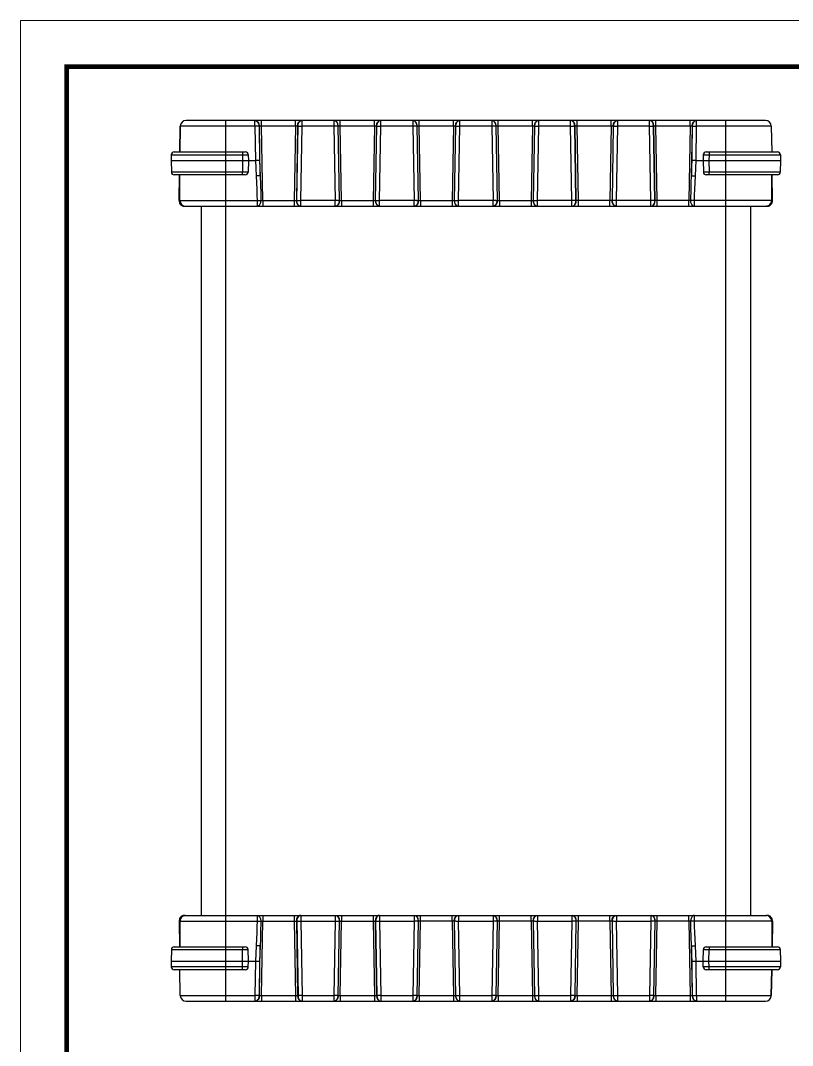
# Model space of a CAD drawing. Extents: x 2468 to 2936, y 274 to 599.
# Drawn here: x 2468.1 to 2603.1, y 419.9 to 599.2 of the extents above; entities that cross this region are included whole.
import ezdxf

# ---------------------------------------------------------------- set-up
doc = ezdxf.new("R2010")
doc.units = 0
doc.header["$LTSCALE"] = 30.734
doc.layers.get('0').update_dxf_attribs({"linetype": 'CONTINUOUS'})
doc.layers.add('from', color=7, linetype='CONTINUOUS', lineweight=13)

msp = doc.modelspace()

# ---------------------------------------------------------------- linework, layer by layer
at = {"color": 7, "linetype": 'Continuous'}
for p, q in [((2598.357, 581.674), (2497.066, 581.674)), ((2504.011, 427.674), (2504.011, 581.674)), ((2509.114, 581.674), (2509.329, 581.626)), ((2509.114, 580.691), (2509.114, 581.674)), ((2510.235, 580.691), (2510.235, 581.674)), ((2516.22, 580.691), (2516.22, 581.674)), ((2517.342, 580.691), (2517.342, 581.674)), ((2522.907, 581.674), (2523.029, 581.659)), ((2522.907, 581.674), (2522.907, 580.691)), ((2524.029, 580.691), (2524.029, 581.674)), ((2530.014, 580.691), (2530.014, 581.674)), ((2531.135, 580.691), (2531.135, 581.674)), ((2536.701, 581.674), (2536.701, 580.691)), ((2537.822, 580.691), (2537.822, 581.674)), ((2543.807, 580.691), (2543.807, 581.674)), ((2544.928, 580.691), (2544.928, 581.674)), ((2550.494, 581.674), (2550.494, 580.691)), ((2551.615, 580.691), (2551.615, 581.674)), ((2557.6, 580.691), (2557.6, 581.674)), ((2558.721, 580.691), (2558.721, 581.674)), ((2564.408, 581.659), (2564.287, 581.674)), ((2564.287, 580.691), (2564.287, 581.674)), ((2565.409, 580.691), (2565.409, 581.674)), ((2571.393, 580.691), (2571.393, 581.674)), ((2572.515, 580.691), (2572.515, 581.674)), ((2578.201, 581.659), (2578.081, 581.674)), ((2578.081, 580.691), (2578.081, 581.674)), ((2579.202, 580.691), (2579.202, 581.674)), ((2585.187, 580.691), (2585.187, 581.674)), ((2586.308, 580.691), (2586.308, 581.674)), ((2591.411, 427.674), (2591.411, 581.674)), ((2495.987, 576.174), (2496.066, 580.691)), ((2496.066, 580.691), (2495.987, 576.174)), ((2509.114, 580.691), (2496.066, 580.691)), ((2509.114, 580.691), (2509.219, 574.674)), ((2509.882, 580.698), (2509.615, 580.698)), ((2509.821, 580.698), (2509.926, 574.692)), ((2510.033, 572.015), (2509.882, 580.698)), ((2516.22, 580.691), (2510.235, 580.691)), ((2510.462, 567.691), (2510.235, 580.691)), ((2516.22, 580.691), (2515.993, 567.691)), ((2516.574, 580.698), (2516.347, 567.698)), ((2516.408, 567.698), (2516.635, 580.698)), ((2517.115, 567.691), (2517.342, 580.691)), ((2522.907, 580.691), (2517.342, 580.691)), ((2522.907, 580.691), (2523.134, 567.691)), ((2523.675, 580.698), (2523.407, 580.698)), ((2523.614, 580.698), (2523.841, 567.698)), ((2523.902, 567.698), (2523.675, 580.698)), ((2530.014, 580.691), (2524.029, 580.691)), ((2524.256, 567.691), (2524.029, 580.691)), ((2530.014, 580.691), (2529.787, 567.691)), ((2530.367, 580.698), (2530.14, 567.698)), ((2530.201, 567.698), (2530.428, 580.698)), ((2530.908, 567.691), (2531.135, 580.691)), ((2536.701, 580.691), (2531.135, 580.691)), ((2536.701, 580.691), (2536.928, 567.691)), ((2537.468, 580.698), (2537.201, 580.698)), ((2537.408, 580.698), (2537.635, 567.698)), ((2537.695, 567.698), (2537.468, 580.698)), ((2543.807, 580.691), (2537.822, 580.691)), ((2538.049, 567.691), (2537.822, 580.691)), ((2543.807, 580.691), (2543.58, 567.691)), ((2544.161, 580.698), (2543.934, 567.698)), ((2543.994, 567.698), (2544.221, 580.698)), ((2544.701, 567.691), (2544.928, 580.691)), ((2550.494, 580.691), (2544.928, 580.691)), ((2550.494, 580.691), (2550.721, 567.691)), ((2551.262, 580.698), (2550.994, 580.698)), ((2551.201, 580.698), (2551.428, 567.698)), ((2551.489, 567.698), (2551.262, 580.698)), ((2557.6, 580.691), (2551.615, 580.691)), ((2551.842, 567.691), (2551.615, 580.691)), ((2557.6, 580.691), (2557.373, 567.691)), ((2557.954, 580.698), (2557.727, 567.698)), ((2557.788, 567.698), (2558.015, 580.698)), ((2558.495, 567.691), (2558.721, 580.691)), ((2564.287, 580.691), (2558.721, 580.691)), ((2564.514, 567.691), (2564.287, 580.691)), ((2565.055, 580.698), (2564.787, 580.698)), ((2565.221, 567.698), (2564.994, 580.698)), ((2565.282, 567.698), (2565.055, 580.698)), ((2571.393, 580.691), (2565.409, 580.691)), ((2565.636, 567.691), (2565.409, 580.691)), ((2571.393, 580.691), (2571.167, 567.691)), ((2571.747, 580.698), (2571.52, 567.698)), ((2571.581, 567.698), (2571.808, 580.698)), ((2572.288, 567.691), (2572.515, 580.691)), ((2578.081, 580.691), (2572.515, 580.691)), ((2578.308, 567.691), (2578.081, 580.691)), ((2578.848, 580.698), (2578.581, 580.698)), ((2579.014, 567.698), (2578.788, 580.698)), ((2579.075, 567.698), (2578.848, 580.698)), ((2585.187, 580.691), (2579.202, 580.691)), ((2579.429, 567.691), (2579.202, 580.691)), ((2585.187, 580.691), (2584.96, 567.691)), ((2585.54, 580.698), (2585.389, 572.015)), ((2585.496, 574.692), (2585.601, 580.698)), ((2586.203, 574.674), (2586.308, 580.691)), ((2599.357, 580.691), (2586.308, 580.691)), ((2599.357, 580.691), (2599.435, 576.174)), ((2494.479, 575.682), (2494.461, 574.674)), ((2494.479, 575.682), (2506.944, 575.682)), ((2494.979, 576.174), (2507.444, 576.174)), ((2506.944, 576.174), (2506.944, 575.682)), ((2506.944, 575.682), (2506.961, 574.674)), ((2507.943, 575.682), (2507.961, 574.674)), ((2587.479, 575.682), (2587.461, 574.674)), ((2587.979, 576.174), (2600.444, 576.174)), ((2588.479, 575.682), (2588.461, 574.674)), ((2588.479, 576.174), (2588.479, 575.682)), ((2588.479, 575.682), (2600.943, 575.682)), ((2600.943, 575.682), (2600.961, 574.674)), ((2494.461, 574.674), (2509.219, 574.674)), ((2494.461, 574.674), (2494.496, 572.665)), ((2506.961, 574.674), (2506.926, 572.665)), ((2507.961, 574.674), (2507.926, 572.665)), ((2509.219, 574.674), (2509.326, 571.985)), ((2509.926, 574.692), (2510.033, 572.015)), ((2585.389, 572.015), (2585.496, 574.692)), ((2585.703, 574.687), (2585.496, 574.692)), ((2586.204, 574.674), (2585.703, 574.687)), ((2586.096, 571.985), (2586.204, 574.674)), ((2586.203, 574.674), (2600.961, 574.674)), ((2587.461, 574.674), (2587.496, 572.665)), ((2588.461, 574.674), (2588.496, 572.665)), ((2600.961, 574.674), (2600.926, 572.665)), ((2506.926, 572.665), (2494.496, 572.665)), ((2507.426, 572.174), (2494.996, 572.174)), ((2495.839, 567.691), (2495.917, 572.175)), ((2495.997, 567.668), (2495.974, 572.174)), ((2506.926, 572.174), (2506.926, 572.665)), ((2600.426, 572.174), (2587.996, 572.174)), ((2600.926, 572.665), (2588.496, 572.665)), ((2588.496, 572.174), (2588.496, 572.665)), ((2599.425, 567.668), (2599.448, 572.174)), ((2599.583, 567.691), (2599.505, 572.175)), ((2585.278, 567.698), (2585.33, 569.716)), ((2495.997, 567.668), (2509.51, 567.668)), ((2496.638, 566.748), (2496.899, 566.674)), ((2496.839, 566.674), (2598.584, 566.674)), ((2499.711, 566.674), (2499.711, 442.674)), ((2509.51, 567.668), (2509.51, 566.674)), ((2510.462, 567.691), (2515.993, 567.691)), ((2510.462, 567.691), (2510.462, 566.674)), ((2515.993, 567.691), (2515.993, 566.674)), ((2517.115, 566.674), (2516.893, 566.724)), ((2523.134, 567.691), (2517.115, 567.691)), ((2517.115, 566.674), (2517.115, 567.691)), ((2523.134, 566.674), (2523.134, 567.691)), ((2523.356, 566.724), (2523.134, 566.674)), ((2523.636, 567.698), (2523.902, 567.698)), ((2524.256, 567.691), (2529.787, 567.691)), ((2524.256, 567.691), (2524.256, 566.674)), ((2529.787, 567.691), (2529.787, 566.674)), ((2530.908, 566.674), (2530.686, 566.724)), ((2536.928, 567.691), (2530.908, 567.691)), ((2530.908, 566.674), (2530.908, 567.691)), ((2536.928, 566.674), (2536.928, 567.691)), ((2537.15, 566.724), (2536.928, 566.674)), ((2537.429, 567.698), (2537.695, 567.698)), ((2538.049, 567.691), (2543.58, 567.691)), ((2538.049, 567.691), (2538.049, 566.674)), ((2543.58, 567.691), (2543.58, 566.674)), ((2544.701, 566.674), (2544.479, 566.724)), ((2550.721, 567.691), (2544.701, 567.691)), ((2544.701, 566.674), (2544.701, 567.691)), ((2550.721, 566.674), (2550.721, 567.691)), ((2550.943, 566.724), (2550.721, 566.674)), ((2551.222, 567.698), (2551.489, 567.698)), ((2551.842, 567.691), (2557.373, 567.691)), ((2551.842, 567.691), (2551.842, 566.674)), ((2557.373, 567.691), (2557.373, 566.674)), ((2558.495, 566.674), (2558.273, 566.724)), ((2564.514, 567.691), (2558.495, 567.691)), ((2558.495, 566.674), (2558.495, 567.691)), ((2564.514, 566.674), (2564.514, 567.691)), ((2564.514, 566.674), (2564.734, 566.723)), ((2565.282, 567.698), (2565.102, 567.698)), ((2571.167, 567.691), (2565.636, 567.691)), ((2565.636, 566.674), (2565.636, 567.691)), ((2571.167, 566.674), (2571.167, 567.691)), ((2572.288, 566.674), (2572.066, 566.724)), ((2578.308, 567.691), (2572.288, 567.691)), ((2572.288, 566.674), (2572.288, 567.691)), ((2578.308, 566.674), (2578.308, 567.691)), ((2578.308, 566.674), (2578.53, 566.724)), ((2579.075, 567.698), (2578.807, 567.698)), ((2584.96, 567.691), (2579.429, 567.691)), ((2579.429, 566.674), (2579.429, 567.691)), ((2584.96, 566.674), (2584.96, 567.691)), ((2599.425, 567.668), (2585.912, 567.668)), ((2585.912, 566.674), (2585.912, 567.668)), ((2595.711, 566.674), (2595.711, 442.674)), ((2598.784, 566.748), (2598.523, 566.674)), ((2599.549, 567.695), (2599.583, 567.691)), ((2495.839, 441.656), (2495.917, 437.173)), ((2495.873, 441.652), (2495.839, 441.656)), ((2495.997, 441.679), (2495.974, 437.174)), ((2495.997, 441.679), (2509.51, 441.679)), ((2496.638, 442.599), (2496.899, 442.674)), ((2496.839, 442.674), (2598.584, 442.674)), ((2509.51, 442.674), (2509.51, 441.679)), ((2510.145, 441.649), (2510.092, 439.632)), ((2510.235, 428.656), (2510.462, 441.656)), ((2510.462, 442.674), (2510.462, 441.656)), ((2510.462, 441.656), (2515.993, 441.656)), ((2515.993, 442.674), (2515.993, 441.656)), ((2515.993, 441.656), (2516.22, 428.656)), ((2516.347, 441.649), (2516.615, 441.65)), ((2516.347, 441.649), (2516.574, 428.649)), ((2516.408, 441.649), (2516.635, 428.649)), ((2517.115, 442.674), (2516.893, 442.623)), ((2517.115, 442.674), (2517.115, 441.656)), ((2517.115, 441.656), (2517.342, 428.656)), ((2517.115, 441.656), (2523.134, 441.656)), ((2523.134, 441.656), (2522.907, 428.656)), ((2523.134, 442.674), (2523.134, 441.656)), ((2523.134, 442.674), (2523.356, 442.623)), ((2523.841, 441.649), (2523.614, 428.649)), ((2523.675, 428.649), (2523.902, 441.649)), ((2524.029, 428.656), (2524.256, 441.656)), ((2524.256, 442.674), (2524.256, 441.656)), ((2524.256, 441.656), (2529.787, 441.656)), ((2529.787, 442.674), (2529.787, 441.656)), ((2529.787, 441.656), (2530.014, 428.656)), ((2530.14, 441.649), (2530.367, 428.649)), ((2530.14, 441.649), (2530.32, 441.649)), ((2530.201, 441.649), (2530.428, 428.649)), ((2530.908, 442.674), (2530.688, 442.624)), ((2530.908, 442.674), (2530.908, 441.656)), ((2530.908, 441.656), (2531.135, 428.656)), ((2530.908, 441.656), (2536.928, 441.656)), ((2536.928, 441.656), (2536.701, 428.656)), ((2536.928, 442.674), (2536.928, 441.656)), ((2536.928, 442.674), (2537.15, 442.623)), ((2537.635, 441.649), (2537.408, 428.649)), ((2537.468, 428.649), (2537.695, 441.649)), ((2537.822, 428.656), (2538.049, 441.656)), ((2538.049, 441.656), (2538.049, 442.674)), ((2543.58, 441.656), (2538.049, 441.656)), ((2543.58, 441.656), (2543.58, 442.674)), ((2543.58, 441.656), (2543.807, 428.656)), ((2544.2, 441.65), (2543.934, 441.649)), ((2543.934, 441.649), (2544.161, 428.649)), ((2544.221, 428.649), (2543.994, 441.649)), ((2544.479, 442.623), (2544.701, 442.674)), ((2544.701, 442.674), (2544.701, 441.656)), ((2544.928, 428.656), (2544.701, 441.656)), ((2544.701, 441.656), (2550.721, 441.656)), ((2550.721, 441.656), (2550.494, 428.656)), ((2550.721, 442.674), (2550.721, 441.656)), ((2550.721, 442.674), (2550.943, 442.623)), ((2551.428, 441.649), (2551.201, 428.649)), ((2551.262, 428.649), (2551.489, 441.649)), ((2551.615, 428.656), (2551.842, 441.656)), ((2551.842, 441.656), (2551.842, 442.674)), ((2557.373, 441.656), (2551.842, 441.656)), ((2557.373, 441.656), (2557.373, 442.674)), ((2557.373, 441.656), (2557.6, 428.656)), ((2557.993, 441.65), (2557.727, 441.649)), ((2557.727, 441.649), (2557.954, 428.649)), ((2558.015, 428.649), (2557.788, 441.649)), ((2558.273, 442.623), (2558.495, 442.674)), ((2558.495, 442.674), (2558.495, 441.656)), ((2558.721, 428.656), (2558.495, 441.656)), ((2558.495, 441.656), (2564.514, 441.656)), ((2564.514, 441.656), (2564.287, 428.656)), ((2564.514, 442.674), (2564.514, 441.656)), ((2564.514, 442.674), (2564.736, 442.623)), ((2565.221, 441.649), (2564.994, 428.649)), ((2565.055, 428.649), (2565.282, 441.649)), ((2565.409, 428.656), (2565.636, 441.656)), ((2565.636, 441.656), (2565.636, 442.674)), ((2571.167, 441.656), (2565.636, 441.656)), ((2571.167, 441.656), (2571.167, 442.674)), ((2571.167, 441.656), (2571.393, 428.656)), ((2571.787, 441.65), (2571.52, 441.649)), ((2571.52, 441.649), (2571.747, 428.649)), ((2571.808, 428.649), (2571.581, 441.649)), ((2572.066, 442.623), (2572.288, 442.674)), ((2572.288, 442.674), (2572.288, 441.656)), ((2572.515, 428.656), (2572.288, 441.656)), ((2572.288, 441.656), (2578.308, 441.656)), ((2578.308, 441.656), (2578.081, 428.656)), ((2578.308, 442.674), (2578.308, 441.656)), ((2578.308, 442.674), (2578.53, 442.623)), ((2579.014, 441.649), (2578.788, 428.649)), ((2578.848, 428.649), (2579.075, 441.649)), ((2579.202, 428.656), (2579.429, 441.656)), ((2579.429, 441.656), (2579.429, 442.674)), ((2584.96, 441.656), (2579.429, 441.656)), ((2584.96, 441.656), (2584.96, 442.674)), ((2584.96, 441.656), (2585.187, 428.656)), ((2585.912, 441.679), (2585.912, 442.674)), ((2599.425, 441.679), (2585.912, 441.679)), ((2598.784, 442.599), (2598.523, 442.674)), ((2599.425, 441.679), (2599.448, 437.174)), ((2599.583, 441.656), (2599.505, 437.173)), ((2494.496, 436.682), (2494.461, 434.674)), ((2494.496, 436.682), (2506.926, 436.682)), ((2494.996, 437.174), (2507.426, 437.174)), ((2506.926, 437.174), (2506.926, 436.682)), ((2506.961, 434.674), (2506.926, 436.682)), ((2507.961, 434.674), (2507.926, 436.682)), ((2509.326, 437.363), (2509.219, 434.674)), ((2509.882, 428.649), (2510.033, 437.333)), ((2510.033, 437.333), (2509.926, 434.655)), ((2585.389, 437.333), (2585.54, 428.649)), ((2585.496, 434.655), (2585.389, 437.333)), ((2586.204, 434.674), (2586.096, 437.363)), ((2587.461, 434.674), (2587.496, 436.682)), ((2587.996, 437.174), (2600.426, 437.174)), ((2588.461, 434.674), (2588.496, 436.682)), ((2588.496, 437.174), (2588.496, 436.682)), ((2588.496, 436.682), (2600.926, 436.682)), ((2600.926, 436.682), (2600.961, 434.674)), ((2494.461, 434.674), (2494.479, 433.665)), ((2494.461, 434.674), (2509.219, 434.674)), ((2506.944, 433.665), (2506.961, 434.674)), ((2507.943, 433.665), (2507.961, 434.674)), ((2509.219, 434.674), (2509.114, 428.656)), ((2509.219, 434.674), (2509.719, 434.66)), ((2509.719, 434.66), (2509.926, 434.655)), ((2509.926, 434.655), (2509.821, 428.649)), ((2585.601, 428.649), (2585.496, 434.655)), ((2586.308, 428.656), (2586.203, 434.674)), ((2586.203, 434.674), (2600.961, 434.674)), ((2587.479, 433.665), (2587.461, 434.674)), ((2588.479, 433.665), (2588.461, 434.674)), ((2600.961, 434.674), (2600.943, 433.665)), ((2506.944, 433.665), (2494.479, 433.665)), ((2507.444, 433.174), (2494.979, 433.174)), ((2496.066, 428.656), (2495.987, 433.174)), ((2506.944, 433.174), (2506.944, 433.665)), ((2600.444, 433.174), (2587.979, 433.174)), ((2588.479, 433.174), (2588.479, 433.665)), ((2600.943, 433.665), (2588.479, 433.665)), ((2599.357, 428.656), (2599.435, 433.174)), ((2599.435, 433.174), (2599.357, 428.656)), ((2496.066, 428.656), (2509.114, 428.656)), ((2509.114, 428.656), (2509.114, 427.674)), ((2510.235, 428.656), (2510.235, 427.674)), ((2510.235, 428.656), (2516.22, 428.656)), ((2516.22, 428.656), (2516.22, 427.674)), ((2516.574, 428.649), (2516.842, 428.65)), ((2517.342, 428.656), (2517.342, 427.674)), ((2517.342, 428.656), (2522.907, 428.656)), ((2522.907, 428.656), (2522.907, 427.674)), ((2524.029, 428.656), (2524.029, 427.674)), ((2524.029, 428.656), (2530.014, 428.656)), ((2530.014, 428.656), (2530.014, 427.674)), ((2530.367, 428.649), (2530.635, 428.65)), ((2531.135, 428.656), (2531.135, 427.674)), ((2531.135, 428.656), (2536.701, 428.656)), ((2536.701, 428.656), (2536.701, 427.674)), ((2537.822, 428.656), (2537.822, 427.674)), ((2537.822, 428.656), (2543.807, 428.656)), ((2543.807, 428.656), (2543.807, 427.674)), ((2544.161, 428.649), (2544.428, 428.65)), ((2544.928, 427.674), (2544.928, 428.656)), ((2544.928, 428.656), (2550.494, 428.656)), ((2550.494, 428.656), (2550.494, 427.674)), ((2551.615, 428.656), (2551.615, 427.674)), ((2551.615, 428.656), (2557.6, 428.656)), ((2557.6, 428.656), (2557.6, 427.674)), ((2557.954, 428.649), (2558.222, 428.65)), ((2558.721, 427.674), (2558.721, 428.656)), ((2558.721, 428.656), (2564.287, 428.656)), ((2564.287, 428.656), (2564.287, 427.674)), ((2565.409, 428.656), (2565.409, 427.674)), ((2565.409, 428.656), (2571.393, 428.656)), ((2571.393, 428.656), (2571.393, 427.674)), ((2571.747, 428.649), (2572.015, 428.65)), ((2572.515, 427.674), (2572.515, 428.656)), ((2572.515, 428.656), (2578.081, 428.656)), ((2578.081, 428.656), (2578.081, 427.674)), ((2579.202, 428.656), (2579.202, 427.674)), ((2579.202, 428.656), (2585.187, 428.656)), ((2585.187, 428.656), (2585.187, 427.674)), ((2585.54, 428.649), (2585.807, 428.65)), ((2586.308, 428.656), (2586.308, 427.674)), ((2586.308, 428.656), (2599.357, 428.656)), ((2497.066, 427.674), (2598.357, 427.674)), ((2517.221, 427.688), (2517.342, 427.674)), ((2531.014, 427.688), (2531.135, 427.674)), ((2572.515, 427.674), (2572.394, 427.689)), ((2586.308, 427.674), (2586.093, 427.721))]:
    msp.add_line(p, q, dxfattribs=at)
for points in [[(2509.882, 580.698), (2509.823, 581.073), (2509.669, 581.389), (2509.441, 581.6), (2509.175, 581.674)], [(2509.329, 581.626), (2509.524, 581.488), (2509.68, 581.273), (2509.782, 581.001), (2509.821, 580.698)], [(2516.574, 580.698), (2516.633, 581.073), (2516.787, 581.389), (2517.014, 581.6), (2517.281, 581.674)], [(2516.635, 580.698), (2516.648, 580.869), (2516.682, 581.034), (2516.735, 581.188), (2516.807, 581.328), (2516.894, 581.448), (2516.994, 581.544)], [(2516.994, 581.544), (2517.104, 581.616), (2517.221, 581.659), (2517.342, 581.674)], [(2523.675, 580.698), (2523.616, 581.073), (2523.462, 581.389), (2523.235, 581.6), (2522.968, 581.674)], [(2523.029, 581.659), (2523.146, 581.615), (2523.257, 581.543)], [(2523.257, 581.543), (2523.356, 581.446), (2523.443, 581.326), (2523.514, 581.187), (2523.567, 581.033), (2523.601, 580.869), (2523.614, 580.698)], [(2530.367, 580.698), (2530.426, 581.073), (2530.58, 581.389), (2530.808, 581.6), (2531.074, 581.674)], [(2530.428, 580.698), (2530.441, 580.869), (2530.475, 581.034), (2530.529, 581.188), (2530.6, 581.328), (2530.687, 581.448), (2530.787, 581.544)], [(2530.787, 581.544), (2530.897, 581.616), (2531.014, 581.659), (2531.135, 581.674)], [(2536.701, 581.674), (2536.822, 581.659), (2536.94, 581.615), (2537.05, 581.543)], [(2537.468, 580.698), (2537.41, 581.073), (2537.255, 581.389), (2537.028, 581.6), (2536.762, 581.674)], [(2537.05, 581.543), (2537.15, 581.446), (2537.236, 581.326), (2537.307, 581.187), (2537.361, 581.033), (2537.394, 580.869), (2537.408, 580.698)], [(2544.161, 580.698), (2544.219, 581.073), (2544.374, 581.389), (2544.601, 581.6), (2544.867, 581.674)], [(2544.221, 580.698), (2544.235, 580.869), (2544.268, 581.034), (2544.322, 581.188), (2544.393, 581.328), (2544.481, 581.448), (2544.58, 581.544)], [(2544.58, 581.544), (2544.691, 581.616), (2544.808, 581.659), (2544.928, 581.674)], [(2550.494, 581.674), (2550.615, 581.659), (2550.733, 581.615), (2550.844, 581.543)], [(2551.262, 580.698), (2551.203, 581.073), (2551.049, 581.389), (2550.821, 581.6), (2550.555, 581.674)], [(2550.844, 581.543), (2550.943, 581.446), (2551.03, 581.326), (2551.101, 581.187), (2551.154, 581.033), (2551.188, 580.869), (2551.201, 580.698)], [(2557.954, 580.698), (2558.013, 581.073), (2558.167, 581.389), (2558.394, 581.6), (2558.661, 581.674)], [(2558.015, 580.698), (2558.028, 580.869), (2558.062, 581.034), (2558.115, 581.188), (2558.187, 581.328), (2558.274, 581.448), (2558.374, 581.544)], [(2558.374, 581.544), (2558.484, 581.616), (2558.601, 581.659), (2558.721, 581.674)], [(2565.055, 580.698), (2564.996, 581.073), (2564.842, 581.389), (2564.615, 581.6), (2564.348, 581.674)], [(2564.635, 581.544), (2564.525, 581.616), (2564.408, 581.659)], [(2564.994, 580.698), (2564.981, 580.869), (2564.947, 581.034), (2564.894, 581.188), (2564.822, 581.328), (2564.735, 581.448), (2564.635, 581.544)], [(2571.747, 580.698), (2571.806, 581.073), (2571.96, 581.389), (2572.187, 581.6), (2572.454, 581.674)], [(2571.808, 580.698), (2571.821, 580.869), (2571.855, 581.034), (2571.908, 581.188), (2571.98, 581.328), (2572.067, 581.448), (2572.167, 581.544)], [(2572.167, 581.544), (2572.277, 581.616), (2572.394, 581.659), (2572.515, 581.674)], [(2578.848, 580.698), (2578.79, 581.073), (2578.635, 581.389), (2578.408, 581.6), (2578.141, 581.674)], [(2578.429, 581.544), (2578.318, 581.616), (2578.201, 581.659)], [(2578.788, 580.698), (2578.774, 580.869), (2578.74, 581.034), (2578.687, 581.188), (2578.615, 581.328), (2578.528, 581.448), (2578.429, 581.544)], [(2585.54, 580.698), (2585.599, 581.073), (2585.754, 581.389), (2585.981, 581.6), (2586.247, 581.674)], [(2585.601, 580.698), (2585.615, 580.869), (2585.648, 581.034), (2585.702, 581.188), (2585.773, 581.328), (2585.861, 581.448), (2585.96, 581.544)], [(2585.96, 581.544), (2586.07, 581.616), (2586.188, 581.659), (2586.308, 581.674)], [(2509.615, 580.698), (2509.374, 580.695), (2509.114, 580.691)], [(2510.235, 580.691), (2510.106, 580.695), (2509.986, 580.698), (2509.882, 580.698)], [(2516.574, 580.698), (2516.47, 580.698), (2516.35, 580.695), (2516.22, 580.691)], [(2516.574, 580.698), (2516.842, 580.698), (2517.083, 580.695), (2517.342, 580.691)], [(2523.407, 580.698), (2523.166, 580.695), (2522.907, 580.691)], [(2524.029, 580.691), (2523.899, 580.695), (2523.779, 580.698), (2523.675, 580.698)], [(2530.367, 580.698), (2530.264, 580.698), (2530.143, 580.695), (2530.014, 580.691)], [(2530.367, 580.698), (2530.635, 580.698), (2530.876, 580.695), (2531.135, 580.691)], [(2537.201, 580.698), (2536.959, 580.695), (2536.701, 580.691)], [(2537.822, 580.691), (2537.693, 580.695), (2537.572, 580.698), (2537.468, 580.698)], [(2544.161, 580.698), (2544.057, 580.698), (2543.937, 580.695), (2543.807, 580.691)], [(2544.161, 580.698), (2544.428, 580.698), (2544.669, 580.695), (2544.928, 580.691)], [(2550.994, 580.698), (2550.753, 580.695), (2550.494, 580.691)], [(2551.615, 580.691), (2551.486, 580.695), (2551.366, 580.698), (2551.262, 580.698)], [(2557.954, 580.698), (2557.85, 580.698), (2557.73, 580.695), (2557.6, 580.691)], [(2557.954, 580.698), (2558.222, 580.698), (2558.463, 580.695), (2558.721, 580.691)], [(2564.287, 580.691), (2564.546, 580.695), (2564.787, 580.698)], [(2565.409, 580.691), (2565.279, 580.695), (2565.159, 580.698), (2565.055, 580.698)], [(2571.747, 580.698), (2571.644, 580.698), (2571.523, 580.695), (2571.393, 580.691)], [(2571.747, 580.698), (2572.015, 580.698), (2572.256, 580.695), (2572.515, 580.691)], [(2578.081, 580.691), (2578.339, 580.695), (2578.581, 580.698)], [(2579.202, 580.691), (2579.072, 580.695), (2578.952, 580.698), (2578.848, 580.698)], [(2585.54, 580.698), (2585.437, 580.698), (2585.317, 580.695), (2585.187, 580.691)], [(2585.54, 580.698), (2585.808, 580.698), (2586.049, 580.695), (2586.308, 580.691)], [(2506.944, 575.682), (2507.253, 575.685), (2507.531, 575.686), (2507.752, 575.686), (2507.895, 575.685), (2507.943, 575.682)], [(2587.479, 575.682), (2587.528, 575.685), (2587.67, 575.686), (2587.891, 575.686), (2588.17, 575.685), (2588.479, 575.682)], [(2509.926, 574.692), (2509.719, 574.687), (2509.478, 574.681), (2509.219, 574.674)], [(2507.926, 572.665), (2507.877, 572.663), (2507.735, 572.662), (2507.514, 572.662), (2507.235, 572.663), (2506.926, 572.665)], [(2510.033, 572.015), (2509.585, 571.995), (2509.326, 571.985)], [(2509.326, 571.985), (2509.376, 570.772), (2509.423, 569.652), (2509.467, 568.621), (2509.51, 567.668)], [(2510.033, 572.015), (2510.074, 570.418), (2510.111, 568.984), (2510.145, 567.697)], [(2585.33, 569.716), (2585.359, 570.83), (2585.389, 572.015)], [(2585.389, 572.015), (2585.596, 572.006), (2586.096, 571.985)], [(2585.912, 567.668), (2585.956, 568.642), (2586.001, 569.686), (2586.047, 570.8), (2586.096, 571.985)], [(2588.496, 572.665), (2588.187, 572.663), (2587.908, 572.662), (2587.687, 572.662), (2587.545, 572.663), (2587.496, 572.665)], [(2495.839, 567.691), (2495.851, 567.694), (2495.888, 567.696), (2495.948, 567.697), (2495.997, 567.698)], [(2496.461, 566.838), (2496.619, 566.723), (2496.839, 566.674)], [(2509.51, 567.668), (2509.68, 567.676), (2510.145, 567.698)], [(2509.51, 566.674), (2509.611, 566.686), (2509.709, 566.724), (2509.802, 566.786), (2509.888, 566.871), (2509.965, 566.976), (2510.03, 567.099), (2510.081, 567.236), (2510.118, 567.384), (2510.139, 567.54), (2510.145, 567.698)], [(2510.145, 567.697), (2510.241, 567.697), (2510.348, 567.695), (2510.462, 567.691)], [(2515.993, 567.691), (2516.123, 567.695), (2516.243, 567.698), (2516.347, 567.698)], [(2516.347, 567.698), (2516.613, 567.698), (2516.855, 567.695), (2517.115, 567.691)], [(2516.347, 567.698), (2516.396, 567.308), (2516.548, 566.975), (2516.779, 566.752), (2517.054, 566.674)], [(2516.893, 566.724), (2516.693, 566.871), (2516.536, 567.098), (2516.438, 567.384), (2516.408, 567.698)], [(2523.636, 567.698), (2523.394, 567.695), (2523.134, 567.691)], [(2523.902, 567.698), (2523.853, 567.308), (2523.701, 566.975), (2523.47, 566.752), (2523.195, 566.674)], [(2523.841, 567.698), (2523.811, 567.384), (2523.713, 567.098), (2523.556, 566.871), (2523.356, 566.724)], [(2523.902, 567.698), (2524.006, 567.698), (2524.126, 567.695), (2524.256, 567.691)], [(2529.787, 567.691), (2529.916, 567.695), (2530.036, 567.698), (2530.14, 567.698)], [(2530.14, 567.698), (2530.407, 567.698), (2530.648, 567.695), (2530.908, 567.691)], [(2530.14, 567.698), (2530.189, 567.308), (2530.341, 566.975), (2530.573, 566.752), (2530.847, 566.674)], [(2530.686, 566.724), (2530.487, 566.871), (2530.33, 567.098), (2530.231, 567.384), (2530.201, 567.698)], [(2537.429, 567.698), (2537.187, 567.695), (2536.928, 567.691)], [(2537.695, 567.698), (2537.647, 567.308), (2537.495, 566.975), (2537.263, 566.752), (2536.988, 566.674)], [(2537.635, 567.698), (2537.604, 567.384), (2537.506, 567.098), (2537.349, 566.871), (2537.15, 566.724)], [(2537.695, 567.698), (2537.799, 567.698), (2537.919, 567.695), (2538.049, 567.691)], [(2543.58, 567.691), (2543.709, 567.695), (2543.83, 567.698), (2543.934, 567.698)], [(2543.934, 567.698), (2544.2, 567.698), (2544.442, 567.695), (2544.701, 567.691)], [(2543.934, 567.698), (2543.982, 567.308), (2544.134, 566.975), (2544.366, 566.752), (2544.64, 566.674)], [(2544.479, 566.724), (2544.28, 566.871), (2544.123, 567.098), (2544.024, 567.384), (2543.994, 567.698)], [(2551.222, 567.698), (2550.98, 567.695), (2550.721, 567.691)], [(2551.489, 567.698), (2551.44, 567.308), (2551.288, 566.975), (2551.056, 566.752), (2550.782, 566.674)], [(2551.428, 567.698), (2551.398, 567.384), (2551.299, 567.098), (2551.142, 566.871), (2550.943, 566.724)], [(2551.489, 567.698), (2551.592, 567.698), (2551.713, 567.695), (2551.842, 567.691)], [(2557.373, 567.691), (2557.503, 567.695), (2557.623, 567.698), (2557.727, 567.698)], [(2557.727, 567.698), (2557.993, 567.698), (2558.235, 567.695), (2558.495, 567.691)], [(2557.727, 567.698), (2557.776, 567.308), (2557.928, 566.975), (2558.159, 566.752), (2558.434, 566.674)], [(2558.273, 566.724), (2558.073, 566.871), (2557.916, 567.098), (2557.818, 567.384), (2557.788, 567.698)], [(2565.102, 567.698), (2564.969, 567.697), (2564.824, 567.696), (2564.671, 567.694), (2564.514, 567.691)], [(2564.575, 566.674), (2564.85, 566.752), (2565.081, 566.975), (2565.233, 567.308), (2565.282, 567.698)], [(2564.734, 566.723), (2564.934, 566.869), (2565.092, 567.097), (2565.191, 567.383), (2565.221, 567.698)], [(2565.636, 567.691), (2565.506, 567.695), (2565.385, 567.698), (2565.282, 567.698)], [(2571.52, 567.698), (2571.417, 567.698), (2571.296, 567.695), (2571.167, 567.691)], [(2572.227, 566.674), (2571.952, 566.752), (2571.721, 566.975), (2571.569, 567.308), (2571.52, 567.698)], [(2572.288, 567.691), (2572.029, 567.695), (2571.788, 567.698), (2571.52, 567.698)], [(2572.066, 566.724), (2571.866, 566.871), (2571.709, 567.099), (2571.611, 567.384), (2571.581, 567.698)], [(2578.807, 567.698), (2578.566, 567.695), (2578.308, 567.691)], [(2578.368, 566.674), (2578.643, 566.752), (2578.874, 566.975), (2579.027, 567.308), (2579.075, 567.698)], [(2578.53, 566.724), (2578.729, 566.871), (2578.886, 567.099), (2578.984, 567.384), (2579.014, 567.698)], [(2579.429, 567.691), (2579.299, 567.695), (2579.179, 567.698), (2579.075, 567.698)], [(2585.278, 567.698), (2585.181, 567.697), (2585.074, 567.695), (2584.96, 567.691)], [(2585.912, 566.674), (2585.666, 566.752), (2585.458, 566.975), (2585.321, 567.308), (2585.278, 567.698)], [(2585.912, 567.668), (2585.47, 567.689), (2585.278, 567.698)], [(2598.584, 566.674), (2598.806, 566.724), (2598.96, 566.837)], [(2599.425, 567.698), (2599.449, 567.698), (2599.549, 567.695)], [(2495.997, 441.65), (2495.974, 441.65), (2495.873, 441.652)], [(2496.839, 442.674), (2496.617, 442.623), (2496.463, 442.51)], [(2509.51, 441.679), (2509.467, 440.705), (2509.421, 439.661), (2509.375, 438.547), (2509.326, 437.363)], [(2509.51, 442.674), (2509.756, 442.595), (2509.964, 442.372), (2510.101, 442.039), (2510.145, 441.649)], [(2509.51, 441.679), (2509.953, 441.658), (2510.145, 441.649)], [(2510.145, 441.649), (2510.241, 441.65), (2510.348, 441.653), (2510.462, 441.656)], [(2515.993, 441.656), (2516.123, 441.652), (2516.244, 441.65), (2516.347, 441.649)], [(2517.054, 442.674), (2516.779, 442.595), (2516.548, 442.372), (2516.396, 442.039), (2516.347, 441.649)], [(2516.893, 442.623), (2516.693, 442.477), (2516.536, 442.249), (2516.438, 441.963), (2516.408, 441.649)], [(2516.615, 441.65), (2516.856, 441.652), (2517.115, 441.656)], [(2523.134, 441.656), (2523.393, 441.652), (2523.634, 441.65), (2523.902, 441.649)], [(2523.195, 442.674), (2523.47, 442.595), (2523.701, 442.372), (2523.853, 442.039), (2523.902, 441.649)], [(2523.356, 442.623), (2523.556, 442.477), (2523.713, 442.249), (2523.811, 441.963), (2523.841, 441.649)], [(2523.902, 441.649), (2524.006, 441.65), (2524.126, 441.652), (2524.256, 441.656)], [(2529.787, 441.656), (2529.916, 441.652), (2530.037, 441.65), (2530.14, 441.649)], [(2530.847, 442.674), (2530.573, 442.595), (2530.341, 442.372), (2530.189, 442.039), (2530.14, 441.649)], [(2530.688, 442.624), (2530.488, 442.478), (2530.33, 442.251), (2530.231, 441.964), (2530.201, 441.649)], [(2530.32, 441.649), (2530.453, 441.65), (2530.598, 441.652), (2530.751, 441.654), (2530.908, 441.656)], [(2537.695, 441.649), (2537.429, 441.65), (2537.187, 441.652), (2536.928, 441.656)], [(2537.695, 441.649), (2537.647, 442.039), (2537.495, 442.372), (2537.263, 442.595), (2536.988, 442.674)], [(2537.15, 442.623), (2537.349, 442.477), (2537.506, 442.249), (2537.604, 441.964), (2537.635, 441.649)], [(2538.049, 441.656), (2537.919, 441.652), (2537.799, 441.65), (2537.695, 441.649)], [(2543.934, 441.649), (2543.83, 441.65), (2543.71, 441.652), (2543.58, 441.656)], [(2543.934, 441.649), (2543.982, 442.039), (2544.134, 442.372), (2544.366, 442.595), (2544.64, 442.674)], [(2543.994, 441.649), (2544.024, 441.964), (2544.123, 442.249), (2544.28, 442.477), (2544.479, 442.623)], [(2544.2, 441.65), (2544.442, 441.652), (2544.701, 441.656)], [(2551.489, 441.649), (2551.222, 441.65), (2550.981, 441.652), (2550.721, 441.656)], [(2551.489, 441.649), (2551.44, 442.039), (2551.288, 442.372), (2551.056, 442.595), (2550.782, 442.674)], [(2550.943, 442.623), (2551.142, 442.477), (2551.299, 442.249), (2551.398, 441.964), (2551.428, 441.649)], [(2551.842, 441.656), (2551.713, 441.652), (2551.592, 441.65), (2551.489, 441.649)], [(2557.727, 441.649), (2557.623, 441.65), (2557.503, 441.652), (2557.373, 441.656)], [(2557.727, 441.649), (2557.776, 442.039), (2557.928, 442.372), (2558.159, 442.595), (2558.434, 442.674)], [(2557.788, 441.649), (2557.818, 441.964), (2557.916, 442.249), (2558.073, 442.477), (2558.273, 442.623)], [(2557.993, 441.65), (2558.235, 441.652), (2558.495, 441.656)], [(2565.282, 441.649), (2565.016, 441.65), (2564.774, 441.652), (2564.514, 441.656)], [(2565.282, 441.649), (2565.233, 442.039), (2565.081, 442.372), (2564.85, 442.595), (2564.575, 442.674)], [(2564.736, 442.623), (2564.936, 442.477), (2565.093, 442.249), (2565.191, 441.964), (2565.221, 441.649)], [(2565.636, 441.656), (2565.506, 441.652), (2565.386, 441.65), (2565.282, 441.649)], [(2571.52, 441.649), (2571.417, 441.65), (2571.296, 441.652), (2571.167, 441.656)], [(2571.52, 441.649), (2571.569, 442.039), (2571.721, 442.372), (2571.952, 442.595), (2572.227, 442.674)], [(2571.581, 441.649), (2571.611, 441.964), (2571.71, 442.249), (2571.866, 442.477), (2572.066, 442.623)], [(2571.787, 441.65), (2572.028, 441.652), (2572.288, 441.656)], [(2579.075, 441.649), (2578.809, 441.65), (2578.567, 441.652), (2578.308, 441.656)], [(2579.075, 441.649), (2579.027, 442.039), (2578.874, 442.372), (2578.643, 442.595), (2578.368, 442.674)], [(2578.53, 442.623), (2578.729, 442.477), (2578.886, 442.249), (2578.984, 441.964), (2579.014, 441.649)], [(2579.429, 441.656), (2579.299, 441.652), (2579.179, 441.65), (2579.075, 441.649)], [(2585.277, 441.65), (2585.181, 441.65), (2585.074, 441.653), (2584.96, 441.656)], [(2585.389, 437.333), (2585.348, 438.929), (2585.311, 440.364), (2585.277, 441.65)], [(2585.912, 442.674), (2585.812, 442.661), (2585.713, 442.623), (2585.62, 442.561), (2585.534, 442.476), (2585.457, 442.371), (2585.393, 442.248), (2585.341, 442.112), (2585.305, 441.963), (2585.283, 441.808), (2585.278, 441.649)], [(2585.912, 441.679), (2585.742, 441.671), (2585.278, 441.649)], [(2586.096, 437.363), (2586.046, 438.575), (2585.999, 439.695), (2585.955, 440.727), (2585.912, 441.679)], [(2598.961, 442.509), (2598.803, 442.624), (2598.584, 442.674)], [(2599.583, 441.656), (2599.571, 441.654), (2599.534, 441.652), (2599.474, 441.65), (2599.425, 441.65)], [(2510.092, 439.632), (2510.063, 438.517), (2510.033, 437.333)], [(2506.926, 436.682), (2507.235, 436.685), (2507.514, 436.686), (2507.735, 436.686), (2507.877, 436.685), (2507.926, 436.682)], [(2510.033, 437.333), (2509.826, 437.342), (2509.326, 437.363)], [(2585.389, 437.333), (2585.837, 437.352), (2586.096, 437.363)], [(2587.496, 436.682), (2587.545, 436.685), (2587.687, 436.686), (2587.908, 436.686), (2588.187, 436.685), (2588.496, 436.682)], [(2585.496, 434.655), (2585.703, 434.66), (2585.945, 434.666), (2586.203, 434.674)], [(2507.943, 433.665), (2507.895, 433.663), (2507.752, 433.662), (2507.531, 433.662), (2507.253, 433.663), (2506.944, 433.665)], [(2588.479, 433.665), (2588.17, 433.663), (2587.891, 433.662), (2587.67, 433.662), (2587.528, 433.663), (2587.479, 433.665)], [(2509.882, 428.649), (2509.614, 428.65), (2509.373, 428.652), (2509.114, 428.656)], [(2509.882, 428.649), (2509.823, 428.274), (2509.669, 427.958), (2509.441, 427.747), (2509.175, 427.674)], [(2509.821, 428.649), (2509.808, 428.479), (2509.774, 428.314), (2509.72, 428.159), (2509.649, 428.019), (2509.562, 427.899), (2509.462, 427.803)], [(2509.882, 428.649), (2509.985, 428.65), (2510.106, 428.652), (2510.235, 428.656)], [(2516.22, 428.656), (2516.35, 428.652), (2516.47, 428.65), (2516.574, 428.649)], [(2516.574, 428.649), (2516.633, 428.274), (2516.787, 427.958), (2517.014, 427.747), (2517.281, 427.674)], [(2516.635, 428.649), (2516.648, 428.479), (2516.682, 428.314), (2516.735, 428.159), (2516.807, 428.019), (2516.894, 427.899), (2516.994, 427.803)], [(2517.342, 428.656), (2517.083, 428.652), (2516.842, 428.65)], [(2523.675, 428.649), (2523.407, 428.65), (2523.166, 428.652), (2522.907, 428.656)], [(2523.675, 428.649), (2523.616, 428.274), (2523.462, 427.958), (2523.235, 427.747), (2522.968, 427.674)], [(2523.614, 428.649), (2523.601, 428.479), (2523.567, 428.314), (2523.514, 428.159), (2523.442, 428.019), (2523.355, 427.899), (2523.255, 427.803)], [(2523.675, 428.649), (2523.779, 428.65), (2523.899, 428.652), (2524.029, 428.656)], [(2530.014, 428.656), (2530.143, 428.652), (2530.263, 428.65), (2530.367, 428.649)], [(2530.367, 428.649), (2530.426, 428.274), (2530.58, 427.958), (2530.808, 427.747), (2531.074, 427.674)], [(2530.428, 428.649), (2530.441, 428.479), (2530.475, 428.314), (2530.529, 428.159), (2530.6, 428.019), (2530.687, 427.899), (2530.787, 427.803)], [(2531.135, 428.656), (2530.876, 428.652), (2530.635, 428.65)], [(2537.468, 428.649), (2537.201, 428.65), (2536.959, 428.652), (2536.701, 428.656)], [(2537.468, 428.649), (2537.41, 428.274), (2537.255, 427.958), (2537.028, 427.747), (2536.762, 427.674)], [(2537.408, 428.649), (2537.394, 428.479), (2537.36, 428.314), (2537.307, 428.159), (2537.236, 428.019), (2537.148, 427.899), (2537.049, 427.803)], [(2537.468, 428.649), (2537.572, 428.65), (2537.692, 428.652), (2537.822, 428.656)], [(2543.807, 428.656), (2543.936, 428.652), (2544.057, 428.65), (2544.161, 428.649)], [(2544.161, 428.649), (2544.219, 428.274), (2544.374, 427.958), (2544.601, 427.747), (2544.867, 427.674)], [(2544.579, 427.804), (2544.479, 427.901), (2544.392, 428.021), (2544.321, 428.16), (2544.268, 428.314), (2544.235, 428.479), (2544.221, 428.649)], [(2544.428, 428.65), (2544.669, 428.652), (2544.928, 428.656)], [(2551.262, 428.649), (2550.994, 428.65), (2550.753, 428.652), (2550.494, 428.656)], [(2551.262, 428.649), (2551.203, 428.274), (2551.049, 427.958), (2550.821, 427.747), (2550.555, 427.674)], [(2551.201, 428.649), (2551.188, 428.479), (2551.154, 428.314), (2551.1, 428.159), (2551.029, 428.019), (2550.942, 427.899), (2550.842, 427.803)], [(2551.262, 428.649), (2551.365, 428.65), (2551.486, 428.652), (2551.615, 428.656)], [(2557.6, 428.656), (2557.73, 428.652), (2557.85, 428.65), (2557.954, 428.649)], [(2557.954, 428.649), (2558.013, 428.274), (2558.167, 427.958), (2558.394, 427.747), (2558.661, 427.674)], [(2558.372, 427.804), (2558.273, 427.901), (2558.186, 428.021), (2558.115, 428.16), (2558.062, 428.314), (2558.028, 428.479), (2558.015, 428.649)], [(2558.222, 428.65), (2558.463, 428.652), (2558.721, 428.656)], [(2565.055, 428.649), (2564.787, 428.65), (2564.546, 428.652), (2564.287, 428.656)], [(2565.055, 428.649), (2564.996, 428.274), (2564.842, 427.958), (2564.615, 427.747), (2564.348, 427.674)], [(2564.994, 428.649), (2564.981, 428.479), (2564.947, 428.314), (2564.894, 428.159), (2564.822, 428.019), (2564.735, 427.899), (2564.635, 427.803)], [(2565.055, 428.649), (2565.159, 428.65), (2565.279, 428.652), (2565.409, 428.656)], [(2571.393, 428.656), (2571.523, 428.652), (2571.643, 428.65), (2571.747, 428.649)], [(2571.747, 428.649), (2571.806, 428.274), (2571.96, 427.958), (2572.187, 427.747), (2572.454, 427.674)], [(2572.165, 427.804), (2572.066, 427.901), (2571.979, 428.021), (2571.908, 428.16), (2571.855, 428.314), (2571.821, 428.479), (2571.808, 428.649)], [(2572.015, 428.65), (2572.256, 428.652), (2572.515, 428.656)], [(2578.848, 428.649), (2578.581, 428.65), (2578.339, 428.652), (2578.081, 428.656)], [(2578.848, 428.649), (2578.79, 428.274), (2578.635, 427.958), (2578.408, 427.747), (2578.141, 427.674)], [(2578.788, 428.649), (2578.774, 428.479), (2578.74, 428.314), (2578.687, 428.159), (2578.615, 428.019), (2578.528, 427.899), (2578.429, 427.803)], [(2578.848, 428.649), (2578.952, 428.65), (2579.072, 428.652), (2579.202, 428.656)], [(2585.187, 428.656), (2585.316, 428.652), (2585.437, 428.65), (2585.54, 428.649)], [(2585.54, 428.649), (2585.599, 428.274), (2585.754, 427.958), (2585.981, 427.747), (2586.247, 427.674)], [(2586.093, 427.721), (2585.898, 427.859), (2585.742, 428.074), (2585.64, 428.346), (2585.601, 428.649)], [(2585.807, 428.65), (2586.049, 428.652), (2586.308, 428.656)], [(2509.462, 427.803), (2509.352, 427.732), (2509.235, 427.688), (2509.114, 427.674)], [(2516.994, 427.803), (2517.104, 427.732), (2517.221, 427.688)], [(2523.255, 427.803), (2523.145, 427.732), (2523.028, 427.688), (2522.907, 427.674)], [(2530.787, 427.803), (2530.897, 427.732), (2531.014, 427.688)], [(2537.049, 427.803), (2536.938, 427.732), (2536.821, 427.688), (2536.701, 427.674)], [(2544.928, 427.674), (2544.807, 427.689), (2544.689, 427.733), (2544.579, 427.804)], [(2550.842, 427.803), (2550.732, 427.732), (2550.614, 427.688), (2550.494, 427.674)], [(2558.721, 427.674), (2558.6, 427.689), (2558.482, 427.733), (2558.372, 427.804)], [(2564.635, 427.803), (2564.525, 427.732), (2564.408, 427.688), (2564.287, 427.674)], [(2572.394, 427.689), (2572.276, 427.733), (2572.165, 427.804)], [(2578.429, 427.803), (2578.318, 427.732), (2578.201, 427.688), (2578.081, 427.674)]]:
    msp.add_lwpolyline(points, dxfattribs=at)
for centre, radius, start, end in [((2497.066, 580.674), 1, 90, 179), ((2598.357, 580.674), 1, 1, 90), ((2494.979, 575.674), 0.5, 90, 179), ((2507.444, 575.674), 0.5, 1, 90), ((2587.979, 575.674), 0.5, 90, 179.00005), ((2600.444, 575.674), 0.5, 1, 90), ((2494.996, 572.674), 0.5, 181, 270), ((2507.426, 572.674), 0.5, 270, 359.00007), ((2587.996, 572.674), 0.5, 181, 270), ((2600.426, 572.674), 0.5, 270, 359), ((2496.839, 567.674), 1, 179, 270), ((2496.997, 567.674), 1, 180.3, 270), ((2598.425, 567.674), 1, 270, 359.7), ((2598.584, 567.674), 1, 270, 1), ((2496.839, 441.674), 1, 90, 181), ((2496.997, 441.674), 1, 90, 179.7), ((2598.425, 441.674), 1, 0.3, 90), ((2598.584, 441.674), 1, 359, 90), ((2494.996, 436.674), 0.5, 90, 179), ((2507.426, 436.674), 0.5, 1, 90), ((2587.996, 436.674), 0.5, 90, 179.00007), ((2600.426, 436.674), 0.5, 1, 90), ((2494.979, 433.674), 0.5, 181, 270), ((2507.444, 433.674), 0.5, 270, 359.00005), ((2587.979, 433.674), 0.5, 181, 270), ((2600.444, 433.674), 0.5, 270, 359), ((2497.066, 428.674), 1, 181, 270), ((2598.357, 428.674), 1, 270, 359)]:
    msp.add_arc(centre, radius, start, end, dxfattribs=at)
at = {"layer": 'from'}
msp.add_lwpolyline([(2468.134, 274.207), (2935.759, 274.207), (2935.759, 599.164), (2468.134, 599.164)], close=True, dxfattribs=at)
at = {"layer": 'from', "const_width": 0.806}
msp.add_lwpolyline([(2476.193, 282.266), (2476.193, 591.105), (2927.7, 591.105), (2927.7, 282.266), (2476.193, 282.266)], dxfattribs=at)

doc.saveas('drawing.dxf')
